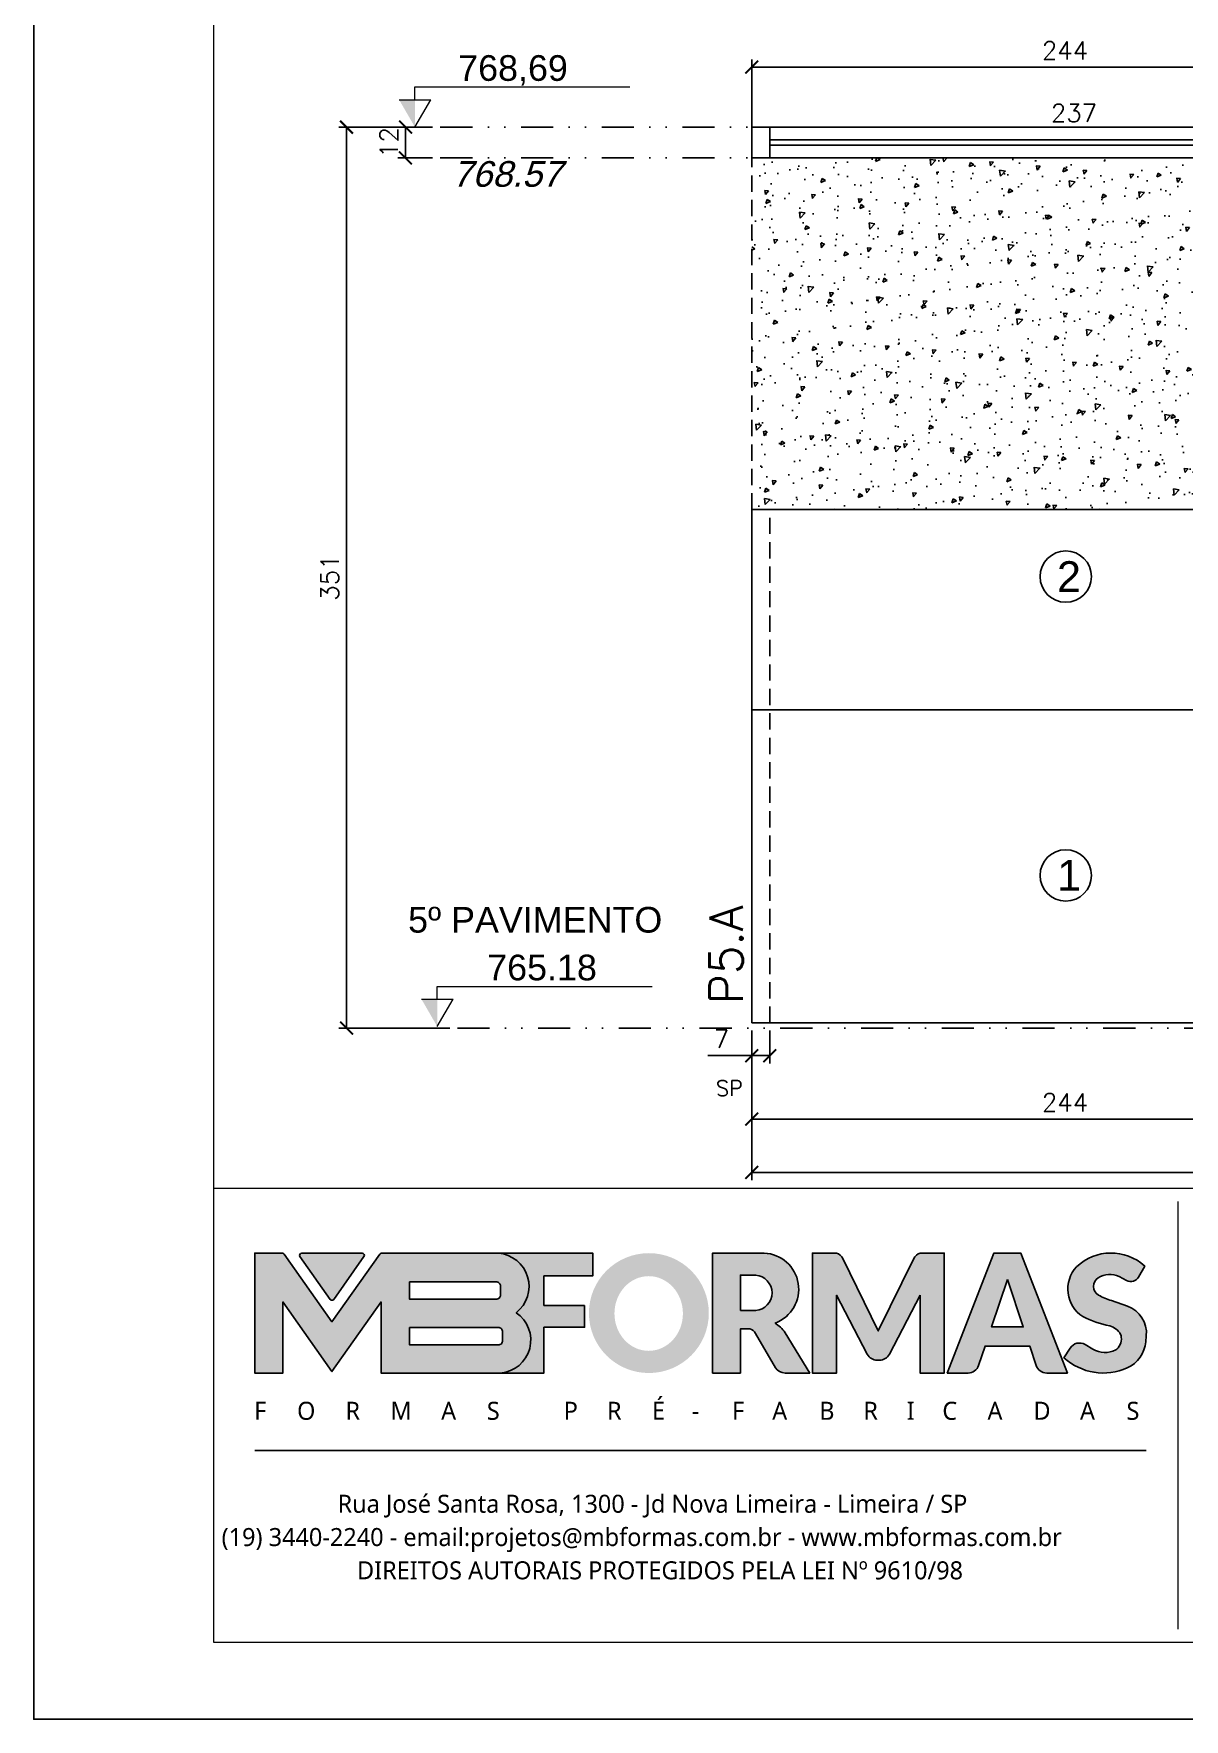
# Model space of a CAD drawing. Extents: x -23436 to 4767, y -4131 to 9755.
# Drawn here: x -20676 to -20228, y 4082 to 4739 of the extents above; entities that cross this region are included whole.
import ezdxf
from ezdxf.enums import TextEntityAlignment as Align

# ---------------------------------------------------------------- set-up
doc = ezdxf.new("R2010")
doc.units = 0
doc.header["$PDMODE"] = 2
doc.header["$PDSIZE"] = 10
doc.linetypes.add('DIVIDE2', pattern=[0.625, 0.25, -0.125, 0, -0.125, 0, -0.125])
doc.linetypes.add('HIDDEN', pattern=[9.525, 6.35, -3.175])
doc.layers.get('0').update_dxf_attribs({"lineweight": 13})
doc.layers.get('Defpoints').update_dxf_attribs({"lineweight": 13})
for name, color, linetype in [('Concreto', 250, 'HIDDEN'), ('Cota', 4, 'Continuous'), ('Cota Sarrafo', 180, 'Continuous'), ('MB Logo', 254, 'Continuous'), ('Nível', 160, 'Continuous'), ('Painéis', 30, 'Continuous'), ('Romaneio', 10, 'Continuous'), ('Sarr 7x7', 104, 'Continuous'), ('Sarrafo de Pressão', 42, 'HIDDEN'), ('Texto Nível', 251, 'Continuous')]:
    doc.layers.add(name, color=color, linetype=linetype)
for name, color, linetype, lineweight in [('FOLHA MB', 7, 'Continuous', 13), ('Sarr 2.2x7', 40, 'Continuous', 9), ('Texto Seção', 7, 'Continuous', 15)]:
    doc.layers.add(name, color=color, linetype=linetype, lineweight=lineweight)
doc.layers.add('Laje_Perimetro', color=7, linetype='Continuous', plot=False)
doc.styles.add('ARIAL', font='arial.ttf', dxfattribs={"oblique": 15, "height": 25})
doc.styles.add('MtXpl_Lucida_Sans_Un', font='l_10646.ttf')
doc.styles.add('REGUA-120', font='ROMANS.shx', dxfattribs={"height": 15})
doc.styles.add('ROMANS', font='romans.shx')
doc.dimstyles.new('Cota Paínel', dxfattribs={"dimtxt": 7, "dimasz": 5, "dimexe": 3, "dimexo": 3, "dimgap": 3, "dimtad": 1, "dimdec": 1, "dimzin": 12, "dimdsep": 46, "dimtxsty": 'ROMANS', "dimblk": 'ARCHTICK', "dimcen": 0, "dimclrd": 4, "dimclre": 4, "dimclrt": 1, "dimadec": 1, "dimazin": 3, "dimtfac": 1, "dimtdec": 1, "dimtmove": 0, "dimatfit": 3, "dimldrblk": 'OBLIQUE', "dimfxl": 0, "dimtolj": 1, "dimtzin": 12, "dimarcsym": 0})
doc.dimstyles.new('PAINEL', dxfattribs={"dimtxt": 7, "dimasz": 5, "dimexe": 3, "dimexo": 3, "dimgap": 3, "dimtad": 1, "dimdec": 1, "dimzin": 12, "dimdsep": 46, "dimtxsty": 'ROMANS', "dimblk": 'ARCHTICK', "dimcen": 0, "dimclrd": 4, "dimclre": 4, "dimclrt": 1, "dimadec": 1, "dimazin": 3, "dimtfac": 1, "dimtdec": 1, "dimtmove": 0, "dimatfit": 3, "dimldrblk": 'OBLIQUE', "dimfxl": 0, "dimtolj": 1, "dimtzin": 12, "dimarcsym": 0})
doc.dimstyles.new('projeto2', dxfattribs={"dimtxt": 7, "dimasz": 5, "dimexe": 1.25, "dimexo": 2.5, "dimgap": 2, "dimtad": 1, "dimdec": 1, "dimdsep": 46, "dimtxsty": 'ROMANS', "dimblk": 'OBLIQUE', "dimcen": 10, "dimdle": 1, "dimse1": 1, "dimse2": 1, "dimsd1": 1, "dimsd2": 1, "dimclrd": 256, "dimclre": 256, "dimclrt": 1, "dimadec": 0, "dimazin": 0, "dimtfac": 1, "dimtdec": 1, "dimtmove": 0, "dimatfit": 3, "dimldrblk": 'OBLIQUE', "dimfxl": 0, "dimlwd": -1, "dimlwe": -1, "dimarcsym": 0})

# ---------------------------------------------------------------- blocks, each defined once
blk = doc.blocks.new('MB-NOVO')
at = {"layer": 'MB Logo', "linetype": 'Continuous'}
h = blk.add_hatch(color=256, dxfattribs=at)
h.dxf.hatch_style = 1
h.set_gradient(color1=(242, 132, 69), color2=(247, 180, 141), rotation=90, tint=1)
h.paths.add_polyline_path([(-18529.58, 10980.84), (-18475.71, 10980.84, 0.706757), (-18468.67, 11008.01, 0.681802), (-18476.71, 11034.89), (-18529.36, 11034.89, 0.243712), (-18530.18, 11034.46), (-18551.72, 11003.93), (-18573.27, 11034.46, 0.243712), (-18574.09, 11034.89), (-18586.52, 11034.89), (-18586.52, 10980.84), (-18573.87, 10980.84), (-18573.87, 11012.87), (-18551.72, 10981.49), (-18529.58, 11012.87)])
h.paths.add_polyline_path([(-18516.75, 11014.08), (-18516.75, 11021.99), (-18477.79, 11021.99, -0.414214), (-18475.79, 11019.99), (-18475.79, 11016.08, -0.414214), (-18477.79, 11014.08)], flags=16)
h.paths.add_polyline_path([(-18516.75, 11001.39), (-18476.79, 11001.39, -0.414214), (-18474.79, 10999.39), (-18474.79, 10995.48, -0.414214), (-18476.79, 10993.48), (-18516.75, 10993.48)], flags=16)
at = {"layer": 'MB Logo', "true_color": 0x262626}
h = blk.add_hatch(color=250, dxfattribs=at)
h.dxf.hatch_style = 1
h.paths.add_polyline_path([(-18537.31, 11033.31, 0.60809), (-18538.12, 11034.89), (-18565.32, 11034.89, 0.60809), (-18566.14, 11033.31), (-18552.54, 11014.04, 0.518202), (-18550.91, 11014.04)])
h = blk.add_hatch(color=250, dxfattribs=at)
h.dxf.hatch_style = 1
h.paths.add_polyline_path([(-18456.17, 11011.29), (-18456.17, 11024.65), (-18434.21, 11024.65), (-18434.21, 11034.89), (-18476.71, 11034.89, -0.681802), (-18468.67, 11008.01, -0.706757), (-18475.71, 10980.84), (-18456.17, 10980.84), (-18456.17, 11001.45), (-18437.83, 11001.45), (-18437.83, 11011.29)])
h = blk.add_hatch(color=250, dxfattribs=at)
h.dxf.hatch_style = 1
h.paths.add_polyline_path([(-18435.91, 11007.86, 1), (-18381.87, 11007.86, 1)])
edge = h.paths.add_edge_path(flags=16)
edge.add_ellipse((-18408.97, 11007.68), major_axis=(0, 16.84), ratio=0.916255, start_angle=0, end_angle=360)
h = blk.add_hatch(color=250, dxfattribs=at)
h.dxf.hatch_style = 1
h.paths.add_polyline_path([(-18356.97, 11034.89), (-18380.17, 11034.89), (-18380.17, 10980.84), (-18367.64, 10980.84), (-18367.64, 11000.71), (-18363.41, 11000.71, -0.195765), (-18360.9, 10998.88), (-18351.79, 10983.24, 0.261385), (-18347.52, 10980.84), (-18336.38, 10980.84), (-18347.47, 10999, 0.082429), (-18349.61, 11001.48), (-18351.9, 11003.39, 0.81838)])
h.paths.add_polyline_path([(-18360.76, 11009), (-18367.64, 11009), (-18367.64, 11024.98), (-18360.76, 11024.98, -0.92578)], flags=16)
h = blk.add_hatch(color=250, dxfattribs=at)
h.dxf.hatch_style = 1
h.paths.add_polyline_path([(-18286.65, 11015.9), (-18286.65, 10980.84), (-18275.77, 10980.84), (-18275.77, 11034.89), (-18286.65, 11034.89, 0.216647), (-18289.44, 11032.44), (-18305.46, 10999.84), (-18321.61, 11032.7, 0.199908), (-18324.27, 11034.89), (-18335.15, 11034.89), (-18335.15, 10980.84), (-18324.27, 10980.84), (-18324.27, 11015.9), (-18310.42, 10989.3, 0.279644), (-18305.98, 10986.61, 0.340986), (-18300.5, 10989.3)])
h = blk.add_hatch(color=250, dxfattribs=at)
h.dxf.hatch_style = 1
h.paths.add_polyline_path([(-18274.36, 10980.84), (-18264.98, 10980.84, 0.322517), (-18260.24, 10984.26), (-18257.32, 10993), (-18237.21, 10993), (-18234.29, 10984.26, 0.322517), (-18229.55, 10980.84), (-18220.26, 10980.84), (-18241.25, 11034.89), (-18253.37, 11034.89)])
h.paths.add_polyline_path([(-18254.42, 11001.64), (-18247.26, 11023.04), (-18240.11, 11001.64)], flags=16)
h = blk.add_hatch(color=250, dxfattribs=at)
h.dxf.hatch_style = 1
h.paths.add_polyline_path([(-18206.02, 11024.02, -0.247671), (-18196.88, 11024.32), (-18193.53, 11022.53, 0.40799), (-18188.16, 11024.11), (-18185.37, 11029.08, 0.392837), (-18216.16, 11028.69, 0.467779), (-18213.26, 11006.32, 0.077523), (-18201.17, 11002.12, -0.214206), (-18196.11, 10997.94, -0.284295), (-18198.17, 10991.44, -0.26924), (-18208.78, 10991.57), (-18212.21, 10993.65, 0.407727), (-18219.02, 10992.06), (-18221.79, 10987.71, 0.296878), (-18193.23, 10983.12, 0.272251), (-18184.86, 10995.28), (-18184.65, 10997.88, 0.348906), (-18193.71, 11011.21), (-18200.42, 11013.47, -0.045018), (-18205.76, 11015.68, -0.618284)])
at = {"layer": 'MB Logo', "linetype": 'Continuous'}
blk.add_line((-18586.52, 10945.86), (-18184.78, 10945.86), dxfattribs=at)
at = {"layer": 'MB Logo', "color": 23, "linetype": 'Continuous', "true_color": 0xf28445}
for points in [[(-18573.27, 11034.46, 0.243712), (-18574.09, 11034.89), (-18586.52, 11034.89), (-18586.52, 10980.84), (-18573.87, 10980.84), (-18573.87, 11012.87), (-18551.72, 10981.49), (-18529.58, 11012.87), (-18529.58, 10980.84), (-18475.71, 10980.84, 0.706757), (-18468.67, 11008.01, 0.681802), (-18476.71, 11034.89), (-18529.36, 11034.89, 0.243712), (-18530.18, 11034.46), (-18551.72, 11003.93)], [(-18516.75, 11021.99), (-18477.79, 11021.99, -0.414214), (-18475.79, 11019.99), (-18475.79, 11016.08, -0.414214), (-18477.79, 11014.08), (-18516.75, 11014.08)], [(-18516.75, 11001.39), (-18476.79, 11001.39, -0.414214), (-18474.79, 10999.39), (-18474.79, 10995.48, -0.414214), (-18476.79, 10993.48), (-18516.75, 10993.48)]]:
    blk.add_lwpolyline(points, format="xyb", close=True, dxfattribs=at)
at = {"layer": 'MB Logo', "color": 250, "true_color": 0x262626}
for points in [[(-18537.31, 11033.31, 0.60809), (-18538.12, 11034.89), (-18565.32, 11034.89, 0.60809), (-18566.14, 11033.31), (-18552.54, 11014.04, 0.518202), (-18550.91, 11014.04)], [(-18437.83, 11011.29), (-18456.17, 11011.29), (-18456.17, 11024.65), (-18434.21, 11024.65), (-18434.21, 11034.89), (-18476.71, 11034.89, -0.681802), (-18468.67, 11008.01, -0.706757), (-18475.71, 10980.84), (-18456.17, 10980.84), (-18456.17, 11001.45), (-18437.83, 11001.45)], [(-18347.52, 10980.84), (-18336.38, 10980.84), (-18347.47, 10999, 0.082429), (-18349.61, 11001.48), (-18351.9, 11003.39, 0.81838), (-18356.97, 11034.89), (-18380.17, 11034.89), (-18380.17, 10980.84), (-18367.64, 10980.84), (-18367.64, 11000.71), (-18363.41, 11000.71, -0.209789), (-18360.79, 10998.69), (-18351.79, 10983.24, 0.261385)], [(-18286.65, 11015.9), (-18286.65, 10980.84), (-18275.77, 10980.84), (-18275.77, 11034.89), (-18286.65, 11034.89, 0.216647), (-18289.44, 11032.44), (-18305.46, 10999.84), (-18321.48, 11032.44, 0.216647), (-18324.27, 11034.89), (-18335.15, 11034.89), (-18335.15, 10980.84), (-18324.27, 10980.84), (-18324.27, 11015.9), (-18310.42, 10989.3, 0.279644), (-18305.98, 10986.61), (-18304.93, 10986.61, 0.279644), (-18300.5, 10989.3)], [(-18264.98, 10980.84, 0.322517), (-18260.24, 10984.26), (-18257.32, 10993), (-18237.21, 10993), (-18234.29, 10984.26, 0.322517), (-18229.55, 10980.84), (-18220.26, 10980.84), (-18241.25, 11034.89), (-18253.37, 11034.89), (-18274.36, 10980.84)], [(-18206.24, 11015.94, -0.549626), (-18206.37, 11023.82, -0.258723), (-18196.88, 11024.32), (-18193.53, 11022.53, 0.40799), (-18188.16, 11024.11), (-18185.37, 11029.08, 0.392837), (-18216.16, 11028.69, 0.467779), (-18213.26, 11006.32, 0.077523), (-18201.17, 11002.12, -0.203897), (-18196.26, 10998.22), (-18196.08, 10997.79, -0.267611), (-18197.99, 10991.6), (-18198.45, 10991.29, -0.261145), (-18208.78, 10991.57), (-18212.21, 10993.65, 0.407727), (-18219.02, 10992.06), (-18221.79, 10987.71, 0.296878), (-18193.23, 10983.12, 0.265963), (-18184.89, 10994.94), (-18184.67, 10997.65, 0.340466), (-18193.12, 11011.01), (-18200.42, 11013.47, -0.049298)], [(-18367.64, 11009), (-18360.76, 11009, 0.92578), (-18360.76, 11024.98), (-18367.64, 11024.98)]]:
    blk.add_lwpolyline(points, format="xyb", close=True, dxfattribs=at)
blk.add_lwpolyline([(-18247.26, 11023.04), (-18254.42, 11001.64), (-18240.11, 11001.64)], close=True, dxfattribs=at)
at = {"layer": 'MB Logo', "color": 250, "true_color": 0x262626, "style": 'MtXpl_Lucida_Sans_Un'}
for s, height, p in [('F', 8.12, (-18586.78, 10959.76)), ('O', 8.12, (-18567.45, 10959.76)), ('R', 8.12, (-18545.63, 10959.76)), ('M', 8.12, (-18525.4, 10959.76)), ('A', 8.12, (-18502.51, 10959.76)), ('S', 8.12, (-18481.92, 10959.76)), ('P', 8.12, (-18447.27, 10959.76)), ('R', 8.12, (-18427.76, 10959.76)), ('É', 8.12, (-18407.52, 10959.76)), ('F', 8.12, (-18371.38, 10959.76)), ('A', 8.12, (-18353.29, 10959.76)), ('B', 8.12, (-18332.1, 10959.76)), ('R', 8.12, (-18312.21, 10959.76)), ('I', 8.12, (-18292.68, 10959.76)), ('C', 8.12, (-18276.61, 10959.76)), ('A', 8.12, (-18256.26, 10959.76)), ('D', 8.12, (-18235.54, 10959.76)), ('A', 8.12, (-18214.57, 10959.76)), ('S', 8.12, (-18193.6, 10959.76)), ('-', 8.12, (-18389.56, 10959.76)), ('DIREITOS AUTORAIS PROTEGIDOS PELA LEI Nº 9610/98', 8.1225, (-18540.43, 10887.84))]:
    blk.add_text(s, height=height, dxfattribs=at).set_placement(p)
at = {"layer": 'MB Logo', "style": 'MtXpl_Lucida_Sans_Un'}
for s, p in [('Rua José Santa Rosa, 1300 - Jd Nova Limeira - Limeira / SP', (-18549.2, 10917.84)), ('(19) 3440-2240 - email:projetos@mbformas.com.br - www.mbformas.com.br', (-18601.47, 10902.84))]:
    blk.add_text(s, height=8.1225, dxfattribs=at).set_placement(p)
blk = doc.blocks.new('A$C169d8357')
at = {"layer": 'FOLHA MB', "color": 1}
for p, q in [((1109.82, 356.72), (70, 356.72)), ((445.65, 351.67), (445.65, 184.99))]:
    blk.add_line(p, q, dxfattribs=at)
for points in [[(0, 1199.94), (0, 149.94), (1485.02, 149.94), (1485.02, 1199.94)], [(70, 1169.94), (70, 179.94), (1455.02, 179.94), (1455.02, 1169.94)]]:
    blk.add_lwpolyline(points, close=True, dxfattribs=at)
at = {"layer": 'MB Logo', "xscale": 0.8642040370897565, "yscale": 0.8642040370897565, "zscale": 0.8642040370897565}
blk.add_blockref('MB-NOVO', (16148.65, -9204.85), dxfattribs=at)
blk = doc.blocks.new('_ArchTick')
at = {"color": 0, "linetype": 'ByBlock', "const_width": 0.15}
blk.add_lwpolyline([(-0.5, -0.5), (0.5, 0.5)], dxfattribs=at)
blk = doc.blocks.new('*D1728')
at = {"layer": 'Cota', "color": 4, "lineweight": -2, "transparency": 16777216}
for p, q in [((-20396.69, 4350.55), (-20396.69, 4313.09)), ((-20152.69, 4350.55), (-20152.69, 4313.09)), ((-20396.69, 4316.09), (-20152.69, 4316.09))]:
    blk.add_line(p, q, dxfattribs=at)
at = {"layer": 'Defpoints', "color": 0, "transparency": 16777216}
for p in [(-20396.69, 4353.55), (-20152.69, 4353.55), (-20152.69, 4316.09)]:
    blk.add_point(p, dxfattribs=at)
at = {"layer": 'Cota', "color": 4, "lineweight": -2, "transparency": 16777216, "xscale": 5, "yscale": 5, "zscale": 5, "rotation": 180}
blk.add_blockref('_ArchTick', (-20396.69, 4316.09), dxfattribs=at)
at = {"layer": 'Cota', "color": 4, "lineweight": -2, "transparency": 16777216, "xscale": 5, "yscale": 5, "zscale": 5}
blk.add_blockref('_ArchTick', (-20152.69, 4316.09), dxfattribs=at)
at = {"layer": 'Cota', "color": 1, "transparency": 16777216, "insert": (-20274.69, 4322.59), "char_height": 7, "attachment_point": 5, "style": 'ROMANS'}
blk.add_mtext('\\A1;244', dxfattribs=at)
blk = doc.blocks.new('_OBLIQUE')
at = {"color": 0, "linetype": 'ByBlock', "lineweight": -2}
for p, q in [((0, 0), (-1, 0)), ((-0.5, -0.5), (0.5, 0.5))]:
    blk.add_line(p, q, dxfattribs=at)
blk = doc.blocks.new('*D1753')
at = {"layer": 'Cota', "color": 4, "lineweight": -2, "transparency": 16777216}
for p, q in [((-20521.03, 4702.55), (-20557.58, 4702.55)), ((-20554.58, 4702.55), (-20554.58, 4351.55)), ((-20514.37, 4351.55), (-20557.58, 4351.55))]:
    blk.add_line(p, q, dxfattribs=at)
at = {"layer": 'Defpoints', "color": 0, "transparency": 16777216}
for p in [(-20518.03, 4702.55), (-20554.58, 4351.55), (-20511.37, 4351.55)]:
    blk.add_point(p, dxfattribs=at)
at = {"layer": 'Cota', "color": 4, "lineweight": -2, "transparency": 16777216, "xscale": 5, "yscale": 5, "zscale": 5}
for p, rotation in [((-20554.58, 4702.55), 90), ((-20554.58, 4351.55), 270)]:
    blk.add_blockref('_ArchTick', p, dxfattribs=dict(at, rotation=rotation))
at = {"layer": 'Cota', "color": 1, "transparency": 16777216, "insert": (-20561.08, 4527.05), "char_height": 7, "attachment_point": 5, "rotation": 90, "style": 'ROMANS'}
blk.add_mtext('\\A1;351', dxfattribs=at)
blk = doc.blocks.new('*D1754')
at = {"layer": 'Cota', "color": 4, "lineweight": -2, "transparency": 16777216}
for p, q in [((-20521.03, 4702.55), (-20534.56, 4702.55)), ((-20531.56, 4702.55), (-20531.56, 4690.55)), ((-20521.03, 4690.55), (-20534.56, 4690.55))]:
    blk.add_line(p, q, dxfattribs=at)
at = {"layer": 'Defpoints', "color": 0, "transparency": 16777216}
for p in [(-20518.03, 4702.55), (-20531.56, 4690.55), (-20518.03, 4690.55)]:
    blk.add_point(p, dxfattribs=at)
at = {"layer": 'Cota', "color": 4, "lineweight": -2, "transparency": 16777216, "xscale": 5, "yscale": 5, "zscale": 5}
for p, rotation in [((-20531.56, 4702.55), 90), ((-20531.56, 4690.55), 270)]:
    blk.add_blockref('_ArchTick', p, dxfattribs=dict(at, rotation=rotation))
at = {"layer": 'Cota', "color": 1, "transparency": 16777216, "insert": (-20538.06, 4696.55), "char_height": 7, "attachment_point": 5, "rotation": 90, "style": 'ROMANS'}
blk.add_mtext('\\A1;12', dxfattribs=at)
blk = doc.blocks.new('*D1757')
at = {"layer": 'Cota', "color": 4, "lineweight": -2, "transparency": 16777216}
for p, q in [((-20396.69, 4699.55), (-20396.69, 4728.91)), ((-20152.69, 4705.55), (-20152.69, 4728.91)), ((-20396.69, 4725.91), (-20152.69, 4725.91))]:
    blk.add_line(p, q, dxfattribs=at)
at = {"layer": 'Defpoints', "color": 0, "transparency": 16777216}
for p in [(-20152.69, 4725.91), (-20152.69, 4702.55), (-20396.69, 4696.55)]:
    blk.add_point(p, dxfattribs=at)
at = {"layer": 'Cota', "color": 4, "lineweight": -2, "transparency": 16777216, "xscale": 5, "yscale": 5, "zscale": 5, "rotation": 180}
blk.add_blockref('_ArchTick', (-20396.69, 4725.91), dxfattribs=at)
at = {"layer": 'Cota', "color": 4, "lineweight": -2, "transparency": 16777216, "xscale": 5, "yscale": 5, "zscale": 5}
blk.add_blockref('_ArchTick', (-20152.69, 4725.91), dxfattribs=at)
at = {"layer": 'Cota', "color": 1, "transparency": 16777216, "insert": (-20274.69, 4732.41), "char_height": 7, "attachment_point": 5, "style": 'ROMANS'}
blk.add_mtext('\\A1;244', dxfattribs=at)
blk = doc.blocks.new('*D1763')
at = {"layer": 'Cota', "color": 4, "lineweight": -2, "transparency": 16777216}
for p, q in [((-20396.69, 4350.55), (-20396.69, 4292.31)), ((-20000.69, 4350.55), (-20000.69, 4292.31)), ((-20396.69, 4295.31), (-20000.69, 4295.31))]:
    blk.add_line(p, q, dxfattribs=at)
at = {"layer": 'Defpoints', "color": 0, "transparency": 16777216}
for p in [(-20396.69, 4353.55), (-20000.69, 4353.55), (-20000.69, 4295.31)]:
    blk.add_point(p, dxfattribs=at)
at = {"layer": 'Cota', "color": 4, "lineweight": -2, "transparency": 16777216, "xscale": 5, "yscale": 5, "zscale": 5, "rotation": 180}
blk.add_blockref('_ArchTick', (-20396.69, 4295.31), dxfattribs=at)
at = {"layer": 'Cota', "color": 4, "lineweight": -2, "transparency": 16777216, "xscale": 5, "yscale": 5, "zscale": 5}
blk.add_blockref('_ArchTick', (-20000.69, 4295.31), dxfattribs=at)
at = {"layer": 'Cota', "color": 1, "transparency": 16777216, "insert": (-20198.69, 4301.81), "char_height": 7, "attachment_point": 5, "style": 'ROMANS'}
blk.add_mtext('\\A1;396', dxfattribs=at)
blk = doc.blocks.new('*D1770')
at = {"layer": 'Cota', "color": 4, "lineweight": -2, "transparency": 16777216}
for p, q in [((-20396.69, 4350.55), (-20396.69, 4337.81)), ((-20389.69, 4350.55), (-20389.69, 4337.81)), ((-20396.69, 4340.81), (-20413.85, 4340.81)), ((-20389.69, 4340.81), (-20396.69, 4340.81))]:
    blk.add_line(p, q, dxfattribs=at)
at = {"layer": 'Defpoints', "color": 0, "transparency": 16777216}
for p in [(-20396.69, 4353.55), (-20389.69, 4353.55), (-20396.69, 4340.81)]:
    blk.add_point(p, dxfattribs=at)
at = {"layer": 'Cota', "color": 4, "lineweight": -2, "transparency": 16777216, "xscale": 5, "yscale": 5, "zscale": 5, "rotation": 180}
blk.add_blockref('_ArchTick', (-20396.69, 4340.81), dxfattribs=at)
at = {"layer": 'Cota', "color": 4, "lineweight": -2, "transparency": 16777216, "xscale": 5, "yscale": 5, "zscale": 5}
blk.add_blockref('_ArchTick', (-20389.69, 4340.81), dxfattribs=at)
at = {"layer": 'Cota', "color": 1, "transparency": 16777216, "insert": (-20408.52, 4347.31), "char_height": 7, "attachment_point": 5, "style": 'ROMANS'}
blk.add_mtext('\\A1;7', dxfattribs=at)
blk = doc.blocks.new('*D1778')
at = {"layer": 'Defpoints', "color": 0, "transparency": 16777216}
for p in [(-20389.69, 4702.55), (-20152.69, 4702.55), (-20152.69, 4702.55)]:
    blk.add_point(p, dxfattribs=at)
at = {"layer": 'Cota Sarrafo', "color": 1, "transparency": 16777216, "insert": (-20271.19, 4708.05), "char_height": 7, "attachment_point": 5, "style": 'ROMANS'}
blk.add_mtext('237', dxfattribs=at)

msp = doc.modelspace()

# ---------------------------------------------------------------- hatches: boundary and pattern name
at = {"layer": 'Concreto'}
h = msp.add_hatch(dxfattribs=at)
h.set_pattern_fill('AR-CONC', color=256, scale=0.1, angle=180)
h.set_pattern_definition([(230, (-3270.605, -2327.665), (-18.218467, 1.593909), [1.905, -20.955]), (175, (-3270.605, -2327.665), (3.524342, -19.105685), [1.524, -16.764058]), (280.45144, (-3272.123, -2327.532), (-14.694125, -17.511775), [1.619, -17.809024]), (226.1842, (-3270.605, -2332.745), (-27.107904, 4.204233), [2.8575, -31.4325]), (276.63556, (-3272.864, -2332.395), (-23.740413, -24.742612), [2.428502, -26.71356]), (171.18415, (-3270.605, -2332.745), (-23.740413, -24.742612), [2.285997, -25.145973]), (201, (-3273.145, -2331.475), (-15.161439, 10.22652), [1.905, -20.955]), (146, (-3273.145, -2331.475), (-6.180203, -18.418797), [1.524, -16.764]), (251.45145, (-3274.408, -2330.623), (-21.341642, -8.192277), [1.619, -17.808994]), (217.5, (-3270.605, -2327.665), (-0.3088603, -8.455504), [0, -16.5608, 0, -17.018, 0, -16.8275]), (187.5, (-3270.605, -2327.665), (-6.6819663, -10.0180575), [0, -9.7028, 0, -16.1798, 0, -6.4135]), (147.5, (-3264.941, -2327.665), (-13.5590595, 0.5728744), [0, -6.35, 0, -19.812, 0, -26.289]), (137.5, (-3262.401, -2327.665), (-14.812918, -2.542649), [0, -8.255, 0, -13.1572, 0, -18.669])])
h.paths.add_polyline_path([(-20396.686, 4553.55), (-20396.686, 4690.55), (-20362.686, 4690.55), (-20000.686, 4690.55), (-20000.686, 4553.55)])
at = {"layer": 'Sarr 2.2x7'}
h = msp.add_hatch(color=0, dxfattribs=at)
h.dxf.hatch_style = 1
h.paths.add_polyline_path([(-20527.899, 4713.234), (-20534.067, 4713.234), (-20527.899, 4702.55)])
h = msp.add_hatch(color=0, dxfattribs=at)
h.dxf.hatch_style = 1
h.paths.add_polyline_path([(-20519.181, 4362.8), (-20525.349, 4362.8), (-20519.181, 4352.116)])

# ---------------------------------------------------------------- linework, layer by layer
at = {"color": 0}
for p, q in [((-20534.067, 4713.234), (-20521.73, 4713.234)), ((-20527.899, 4702.55), (-20521.73, 4713.234)), ((-20525.349, 4362.8), (-20513.013, 4362.8)), ((-20519.181, 4352.116), (-20513.013, 4362.8))]:
    msp.add_line(p, q, dxfattribs=at)
for points in [[(-20527.899, 4713.234), (-20527.899, 4718.244), (-20444.161, 4718.244)], [(-20519.181, 4362.8), (-20519.181, 4367.81), (-20435.443, 4367.81)]]:
    msp.add_lwpolyline(points, dxfattribs=at)
at = {"layer": 'Concreto'}
msp.add_lwpolyline([(-20396.686, 4553.55), (-20396.686, 4690.55), (-20396.686, 4690.55), (-20396.686, 4690.55), (-20000.686, 4690.55), (-20000.686, 4553.55)], close=True, dxfattribs=at)
at = {"layer": 'Laje_Perimetro'}
msp.add_lwpolyline([(-19191.377, 5132.259), (-20676.397, 5132.259), (-20676.397, 4082.259), (-19191.377, 4082.259)], close=True, dxfattribs=at)
at = {"layer": 'Nível', "color": 85, "linetype": 'DIVIDE2', "ltscale": 50, "true_color": 0x58ba48}
msp.add_line((-20518.026, 4702.55), (-19221.377, 4702.55), dxfattribs=at)
at = {"layer": 'Nível', "linetype": 'DIVIDE2', "ltscale": 50}
for p, q in [((-20518.026, 4690.55), (-19221.377, 4690.55)), ((-20511.374, 4351.55), (-19236.202, 4351.55))]:
    msp.add_line(p, q, dxfattribs=at)
at = {"layer": 'Painéis', "color": 32, "true_color": 0xcd6928}
for points in [[(-20396.686, 4690.55), (-20152.686, 4690.55), (-20152.686, 4702.55), (-20396.686, 4702.55)], [(-20396.686, 4475.55), (-20152.686, 4475.55), (-20152.686, 4553.55), (-20396.686, 4553.55)], [(-20396.686, 4353.55), (-20152.686, 4353.55), (-20152.686, 4475.55), (-20396.686, 4475.55)]]:
    msp.add_lwpolyline(points, close=True, dxfattribs=at)
at = {"layer": 'Romaneio'}
for centre in [(-20274.383, 4527.426), (-20274.383, 4411.032)]:
    msp.add_circle(centre, 10, dxfattribs=at)
at = {"layer": 'Sarr 7x7', "color": 50}
for p, q in [((-20396.686, 4690.55), (-20396.686, 4702.55)), ((-20396.686, 4702.55), (-20393.186, 4702.55)), ((-20389.686, 4702.55), (-20393.186, 4702.55)), ((-20389.686, 4690.55), (-20389.686, 4702.55)), ((-20389.686, 4702.55), (-20389.686, 4700.05)), ((-20389.686, 4702.55), (-20014.686, 4702.55)), ((-20389.686, 4697.55), (-20389.686, 4700.05)), ((-20389.686, 4697.55), (-20014.686, 4697.55)), ((-20014.686, 4695.55), (-20389.686, 4695.55)), ((-20389.686, 4695.55), (-20389.686, 4693.05)), ((-20396.686, 4690.55), (-20393.186, 4690.55)), ((-20389.686, 4690.55), (-20393.186, 4690.55)), ((-20389.686, 4690.55), (-20389.686, 4693.05)), ((-20014.686, 4690.55), (-20389.686, 4690.55))]:
    msp.add_line(p, q, dxfattribs=at)
at = {"layer": 'Sarrafo de Pressão'}
msp.add_line((-20389.686, 4353.55), (-20389.686, 4553.55), dxfattribs=at)

# ---------------------------------------------------------------- block references
at = {"layer": 'MB Logo'}
msp.add_blockref('A$C169d8357', (-20676.397, 3932.321), dxfattribs=at)

# ---------------------------------------------------------------- texts
at = {"layer": 'Romaneio', "color": 0, "style": 'ARIAL'}
for s, p in [('2', (-20273.131, 4527.426)), ('1', (-20273.131, 4411.032))]:
    msp.add_text(s, height=12, dxfattribs=at).set_placement(p, align=Align.MIDDLE_CENTER)
at = {"layer": 'Texto Nível', "style": 'ARIAL'}
for s, p in [('768,69', (-20468.336, 4720.581)), ('5º PAVIMENTO', (-20431.556, 4388.738)), ('765.18', (-20457.035, 4370.146))]:
    msp.add_text(s, height=10, dxfattribs=at).set_placement(p, align=Align.RIGHT)
at = {"layer": 'Texto Nível', "insert": (-20513.377, 4689.316), "char_height": 10, "width": 56.46591, "attachment_point": 1, "line_spacing_factor": 1.049215, "style": 'ARIAL'}
msp.add_mtext('768.57', dxfattribs=at)
at = {"layer": 'Texto Seção', "insert": (-20400.207, 4360.886), "char_height": 13, "width": 285.32988, "attachment_point": 7, "rotation": 90, "style": 'REGUA-120'}
msp.add_mtext('P5.A', dxfattribs=at)
at = {"layer": 'Texto Seção', "insert": (-20410.697, 4325.123), "char_height": 6, "attachment_point": 7, "style": 'ROMANS'}
msp.add_mtext('SP', dxfattribs=at)

# ---------------------------------------------------------------- dimensions: what is measured, and where the dimension line sits
at = {"layer": 'Cota'}
for base, p1, p2, picture, middle in [((-20152.686, 4725.906), (-20396.686, 4696.55), (-20152.686, 4702.55), '*D1757', (-20274.686, 4732.406)), ((-20152.686, 4316.093), (-20396.686, 4353.55), (-20152.686, 4353.55), '*D1728', (-20274.686, 4322.593)), ((-20000.686, 4295.309), (-20396.686, 4353.55), (-20000.686, 4353.55), '*D1763', (-20198.686, 4301.809))]:
    dim = msp.add_linear_dim(base=base, p1=p1, p2=p2, dimstyle='PAINEL', override={"dimarcsym": 2}, dxfattribs=at)
    dim.commit()
    dim.dimension.update_dxf_attribs({"geometry": picture, "text_midpoint": middle})
dim = msp.add_linear_dim(base=(-20554.584, 4351.55), p1=(-20518.026, 4702.55), p2=(-20511.374, 4351.55), angle=90, dimstyle='PAINEL', override={"dimarcsym": 2}, dxfattribs=at)
dim.commit()
dim.dimension.update_dxf_attribs({"geometry": '*D1753', "text_midpoint": (-20561.084, 4527.05)})
dim = msp.add_linear_dim(base=(-20531.565, 4690.55), p1=(-20518.026, 4702.55), p2=(-20518.026, 4690.55), angle=90, dimstyle='PAINEL', override={"dimarcsym": 2}, dxfattribs=at)
dim.commit()
dim.dimension.update_dxf_attribs({"geometry": '*D1754', "text_midpoint": (-20531.565, 4696.55), "dimtype": 160})
dim = msp.add_linear_dim(base=(-20396.686, 4340.811), p1=(-20389.686, 4353.55), p2=(-20396.686, 4353.55), dimstyle='Cota Paínel', dxfattribs=at)
dim.commit()
dim.dimension.update_dxf_attribs({"geometry": '*D1770', "text_midpoint": (-20408.519, 4340.811), "dimtype": 160})
at = {"layer": 'Cota Sarrafo'}
dim = msp.add_linear_dim(base=(-20152.686, 4702.55), p1=(-20389.686, 4702.55), p2=(-20152.686, 4702.55), dimstyle='projeto2', dxfattribs=at)
dim.commit()
dim.dimension.update_dxf_attribs({"geometry": '*D1778', "text_midpoint": (-20271.186, 4708.05)})

doc.saveas('drawing.dxf')
